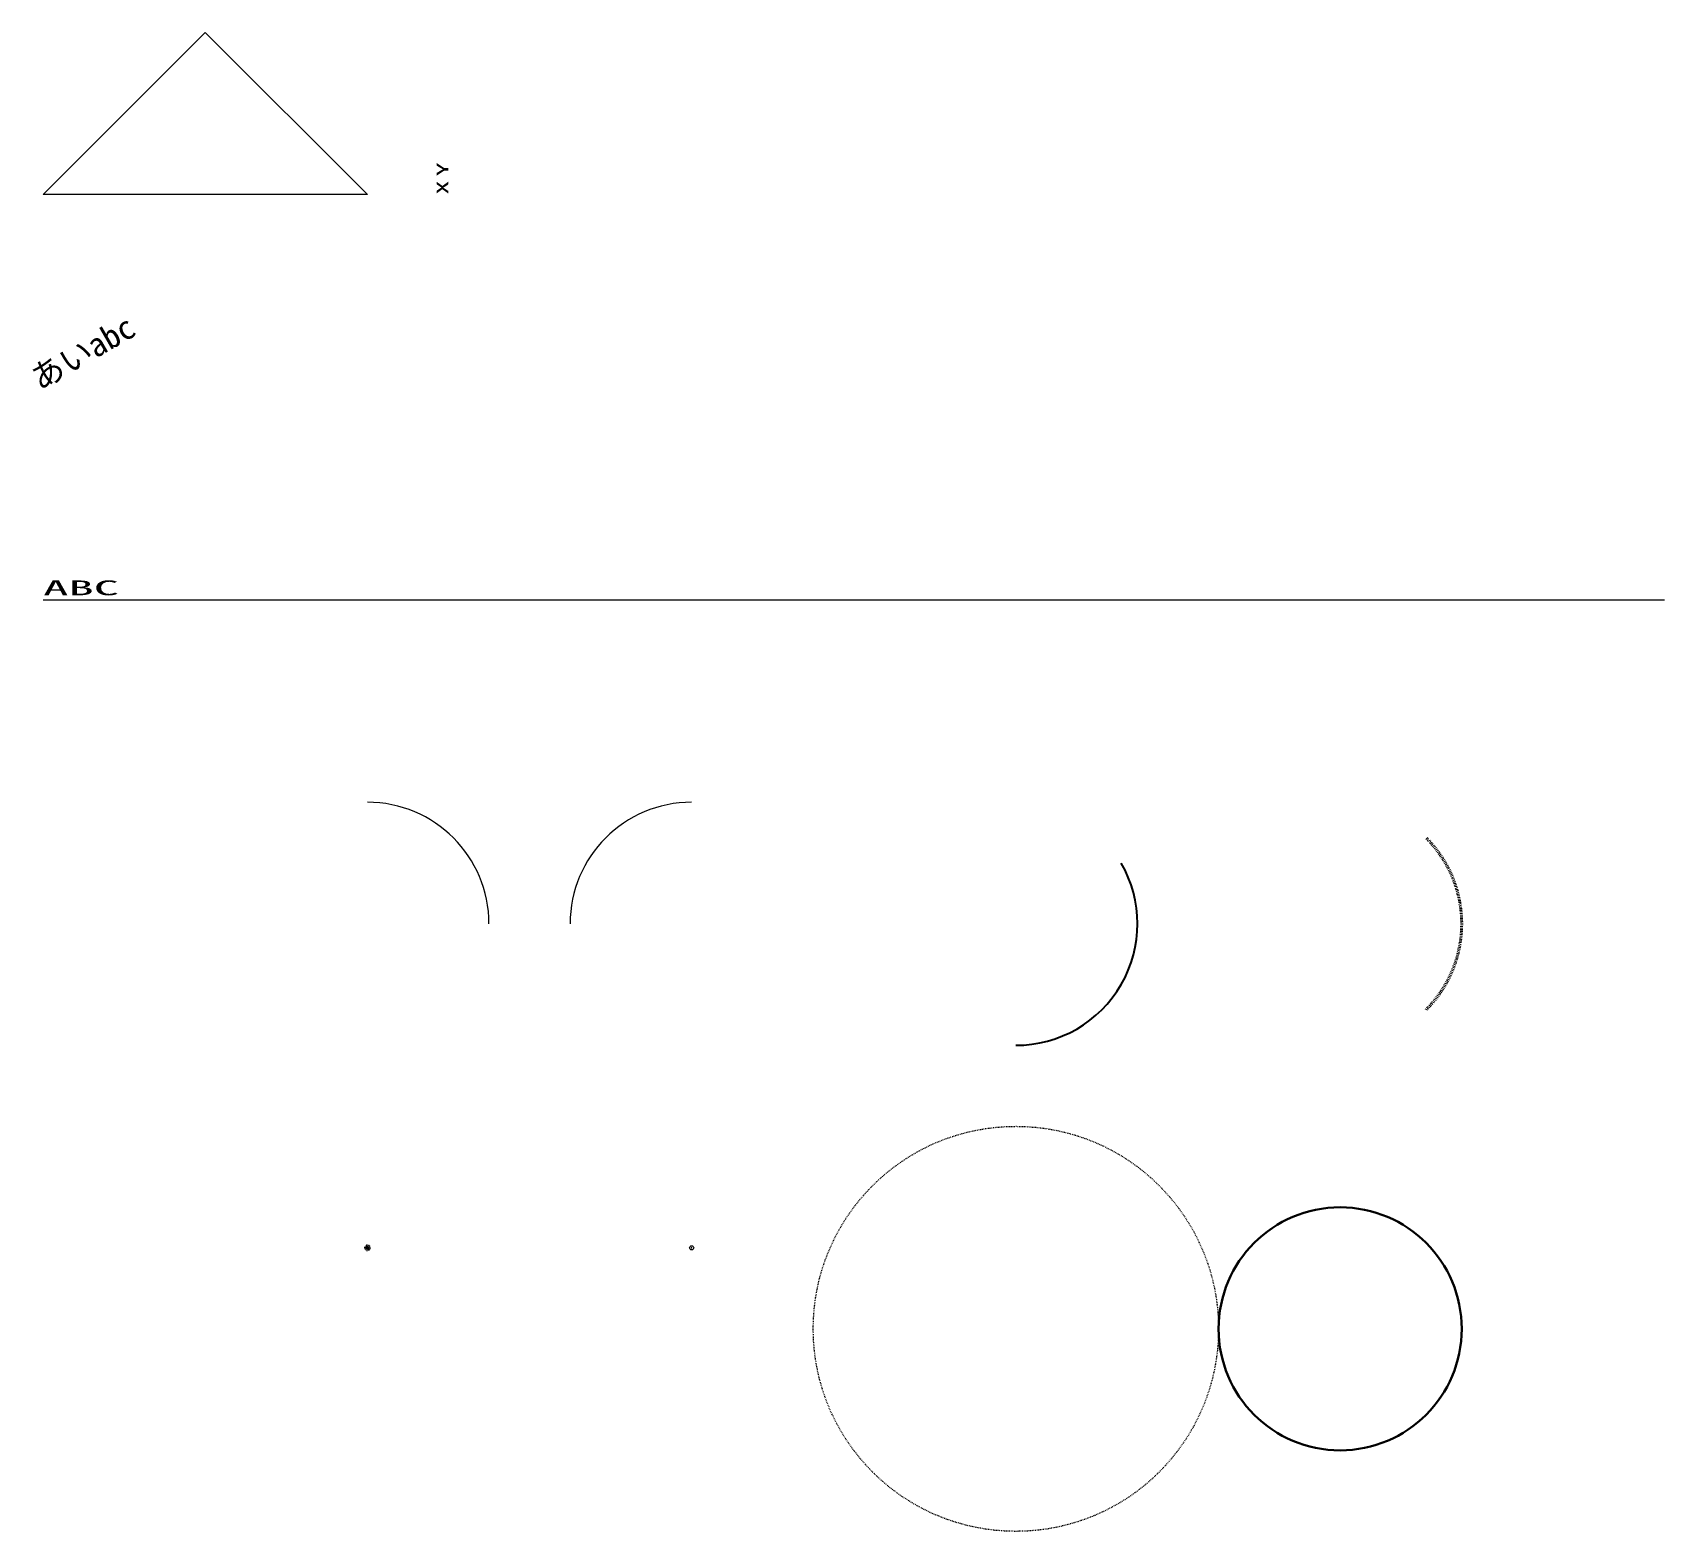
# Model space of a CAD drawing. Units: millimetres at full size. Extents: x -101 to 100, y -105 to 80.
import ezdxf
from ezdxf.enums import TextEntityAlignment as Align

# ---------------------------------------------------------------- set-up
doc = ezdxf.new("R2010")
doc.units = ezdxf.units.MM
doc.header["$PDMODE"] = 32
doc.header["$PDSIZE"] = 0.5
doc.linetypes.add('DASHED_SPACED', pattern=[12, 6, -6])
doc.linetypes.add('DOTTED', pattern=[1.75, 0.25, -1.5])
doc.layers.add('0-0', color=7, linetype='Continuous')
doc.layers.add('0-1_\u3000本体', color=3, linetype='Continuous', lineweight=18)
doc.layers.add('0-2_補助線', color=1, linetype='DOTTED', lineweight=50)
doc.styles.add('ＭＳ ゴシック', font='')
doc.styles.get('ＭＳ ゴシック').set_extended_font_data('MS Gothic')

# ---------------------------------------------------------------- blocks, each defined once
blk = doc.blocks.new('-GLay-0-')
at = {"layer": '0-1_\u3000本体', "color": 4, "lineweight": 9}
blk.add_line((64100, 61400), (104100, 61400), dxfattribs=at)
at = {"layer": '0-1_\u3000本体'}
blk.add_lwpolyline([(64100, 71400), (68100, 75400), (72100, 71400)], close=True, dxfattribs=at)
at = {"layer": '0-1_\u3000本体', "color": 6, "lineweight": 40}
blk.add_circle((96100, 43400), 3000, dxfattribs=at)
at = {"layer": '0-1_\u3000本体', "color": 7}
blk.add_arc((72100, 53400), 3000, 0, 90, dxfattribs=at)
at = {"layer": '0-1_\u3000本体', "lineweight": 25}
blk.add_arc((80100, 53400), 3000, 90, 180, dxfattribs=at)
at = {"layer": '0-1_\u3000本体', "color": 2, "lineweight": 35}
blk.add_arc((88100, 53400), 3000, 270, 30, dxfattribs=at)
at = {"layer": '0-1_\u3000本体'}
blk.add_point((80100, 45400), dxfattribs=at)
at = {"layer": '0-2_補助線', "linetype": 'DASHED_SPACED', "lineweight": 18}
blk.add_circle((88100, 43400), 5000, dxfattribs=at)
at = {"layer": '0-2_補助線', "color": 6}
blk.add_arc((96100, 53400), 3000, 315, 45, dxfattribs=at)
at = {"layer": '0-2_補助線', "color": 2}
blk.add_point((72100, 45400), dxfattribs=at)
at = {"layer": '0-1_\u3000本体', "color": 2, "style": 'ＭＳ ゴシック'}
blk.add_text('あいabc', height=586.5, rotation=30, dxfattribs=at).set_placement((64100, 66400), align=Align.BOTTOM_LEFT)
at = {"layer": '0-1_\u3000本体', "style": 'ＭＳ ゴシック', "width": 2.5}
blk.add_text('ABC', height=366.6, dxfattribs=at).set_placement((64100, 61400), align=Align.BOTTOM_LEFT)
at = {"layer": '0-2_補助線', "insert": (74100, 71400), "char_height": 293.3, "attachment_point": 7, "rotation": 90, "style": 'ＭＳ ゴシック'}
blk.add_mtext('\\T1.29;\\W1.75;XY', dxfattribs=at)

msp = doc.modelspace()

# ---------------------------------------------------------------- block references
at = {"layer": '0-0', "xscale": 0.005, "yscale": 0.005}
msp.add_blockref('-GLay-0-', (-420.5, -297), dxfattribs=at)

doc.saveas('drawing.dxf')
